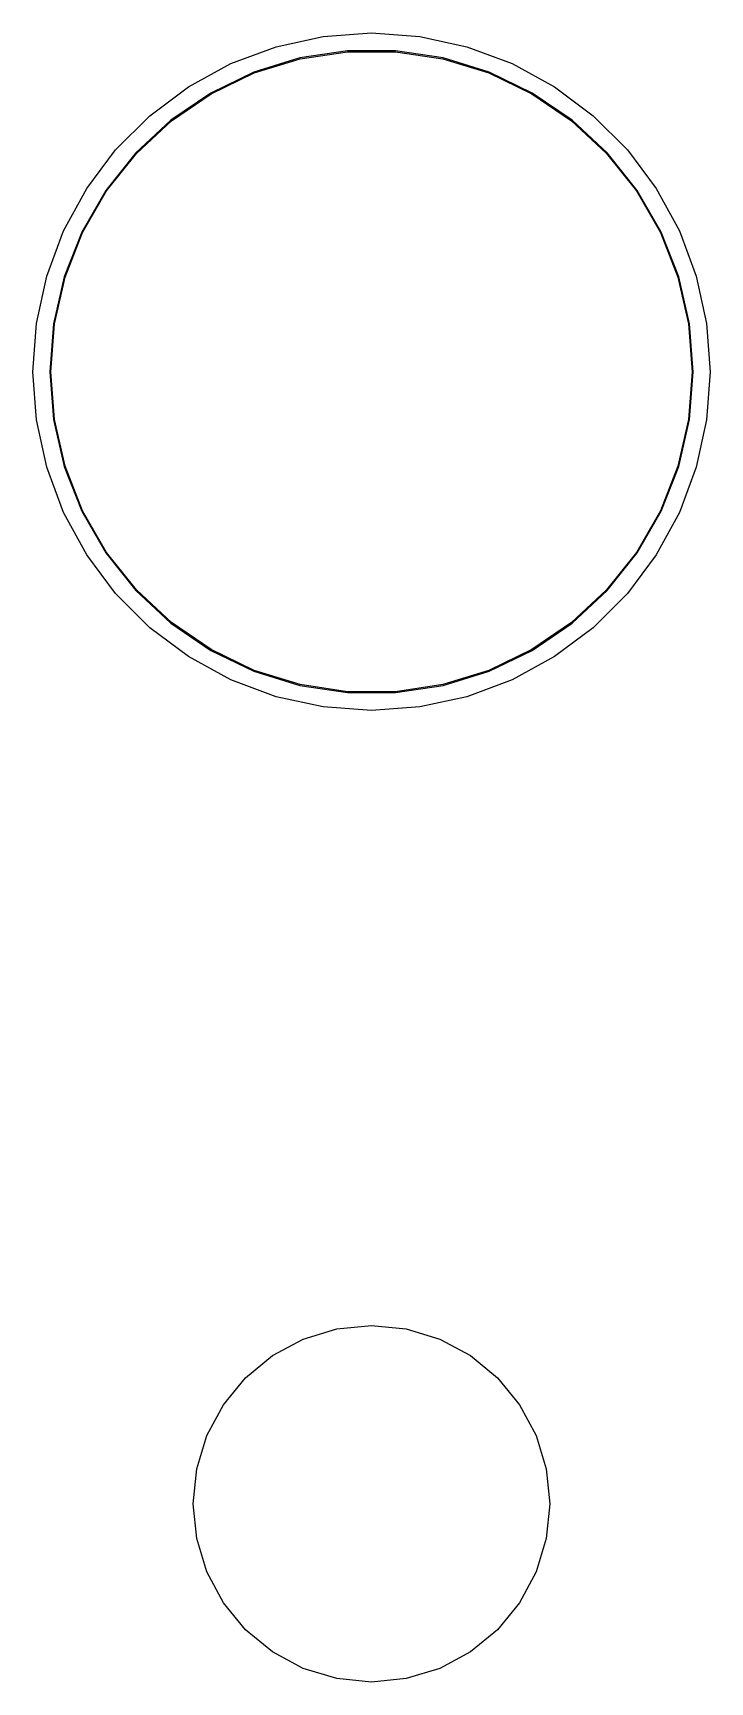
# Model space of a CAD drawing. Extents: x 107 to 207, y -142 to -86.
# Drawn here: x 125.25 to 129.05, y -104.95 to -95.7 of the extents above; entities that cross this region are included whole.
import ezdxf

# ---------------------------------------------------------------- set-up
doc = ezdxf.new("R2010")
doc.units = 0
doc.layers.add('BLACK', color=7, linetype='CONTINUOUS')

msp = doc.modelspace()

# ---------------------------------------------------------------- linework, layer by layer
at = {"layer": 'BLACK', "linetype": 'CONTINUOUS'}
for p, q in [((126.614708, -95.776963), (126.879602, -95.719339)), ((126.879602, -95.719339), (127.15, -95.7)), ((127.15, -95.7), (127.420398, -95.719339)), ((127.420398, -95.719339), (127.685292, -95.776963)), ((126.360711, -95.871699), (126.614708, -95.776963)), ((127.015109, -95.8), (126.748339, -95.840209)), ((126.749462, -95.84513), (127.015486, -95.805033)), ((127.284891, -95.8), (127.015109, -95.8)), ((127.015486, -95.805033), (127.284514, -95.805033)), ((127.284514, -95.805033), (127.550538, -95.84513)), ((127.551661, -95.840209), (127.284891, -95.8)), ((127.685292, -95.776963), (127.939289, -95.871699)), ((126.122782, -96.001618), (126.360711, -95.871699)), ((126.490542, -95.919729), (126.247477, -96.036783)), ((126.748339, -95.840209), (126.490542, -95.919729)), ((126.492386, -95.924427), (126.749462, -95.84513)), ((127.550538, -95.84513), (127.807614, -95.924427)), ((127.809458, -95.919729), (127.551661, -95.840209)), ((128.052524, -96.036783), (127.809458, -95.919729)), ((127.939289, -95.871699), (128.177218, -96.001618)), ((125.905765, -96.164076), (126.122782, -96.001618)), ((126.25, -96.041154), (126.492386, -95.924427)), ((127.807614, -95.924427), (128.05, -96.041154)), ((128.177218, -96.001618), (128.394235, -96.164076)), ((126.247477, -96.036783), (126.024572, -96.188757)), ((126.027718, -96.192703), (126.25, -96.041154)), ((128.05, -96.041154), (128.272282, -96.192703)), ((128.275428, -96.188757), (128.052524, -96.036783)), ((125.714076, -96.355765), (125.905765, -96.164076)), ((126.024572, -96.188757), (125.826807, -96.372256)), ((125.830507, -96.375689), (126.027718, -96.192703)), ((128.272282, -96.192703), (128.469493, -96.375689)), ((128.473193, -96.372256), (128.275428, -96.188757)), ((128.394235, -96.164076), (128.585924, -96.355765)), ((125.551618, -96.572782), (125.714076, -96.355765)), ((125.826807, -96.372256), (125.6586, -96.583181)), ((125.66277, -96.586024), (125.830507, -96.375689)), ((128.469493, -96.375689), (128.63723, -96.586024)), ((128.6414, -96.583181), (128.473193, -96.372256)), ((128.585924, -96.355765), (128.748382, -96.572782)), ((125.421699, -96.810711), (125.551618, -96.572782)), ((125.6586, -96.583181), (125.523709, -96.816819)), ((125.528256, -96.819009), (125.66277, -96.586024)), ((128.63723, -96.586024), (128.771744, -96.819009)), ((128.776291, -96.816819), (128.6414, -96.583181)), ((128.748382, -96.572782), (128.878301, -96.810711)), ((125.326963, -97.064708), (125.421699, -96.810711)), ((125.523709, -96.816819), (125.425146, -97.067953)), ((125.429969, -97.069441), (125.528256, -96.819009)), ((128.771744, -96.819009), (128.870031, -97.069441)), ((128.874854, -97.067953), (128.776291, -96.816819)), ((128.878301, -96.810711), (128.973037, -97.064708)), ((125.269339, -97.329602), (125.326963, -97.064708)), ((125.425146, -97.067953), (125.365114, -97.330972)), ((125.370105, -97.331724), (125.429969, -97.069441)), ((128.870031, -97.069441), (128.929895, -97.331724)), ((128.934886, -97.330972), (128.874854, -97.067953)), ((128.973037, -97.064708), (129.030661, -97.329602)), ((125.25, -97.6), (125.269339, -97.329602)), ((125.365114, -97.330972), (125.344953, -97.6)), ((125.35, -97.6), (125.370105, -97.331724)), ((128.929895, -97.331724), (128.95, -97.6)), ((128.955047, -97.6), (128.934886, -97.330972)), ((129.030661, -97.329602), (129.05, -97.6)), ((125.269339, -97.870398), (125.25, -97.6)), ((125.344953, -97.6), (125.365114, -97.869028)), ((125.370105, -97.868276), (125.35, -97.6)), ((128.95, -97.6), (128.929895, -97.868276)), ((128.934886, -97.869028), (128.955047, -97.6)), ((129.05, -97.6), (129.030661, -97.870398)), ((125.326963, -98.135292), (125.269339, -97.870398)), ((125.365114, -97.869028), (125.425146, -98.132047)), ((125.429969, -98.130559), (125.370105, -97.868276)), ((128.929895, -97.868276), (128.870031, -98.130559)), ((128.874854, -98.132047), (128.934886, -97.869028)), ((129.030661, -97.870398), (128.973037, -98.135292)), ((125.421699, -98.389289), (125.326963, -98.135292)), ((125.425146, -98.132047), (125.523709, -98.383181)), ((125.528256, -98.380991), (125.429969, -98.130559)), ((128.870031, -98.130559), (128.771744, -98.380991)), ((128.776291, -98.383181), (128.874854, -98.132047)), ((128.973037, -98.135292), (128.878301, -98.389289)), ((125.551618, -98.627218), (125.421699, -98.389289)), ((125.523709, -98.383181), (125.6586, -98.616819)), ((125.66277, -98.613976), (125.528256, -98.380991)), ((128.771744, -98.380991), (128.63723, -98.613976)), ((128.6414, -98.616819), (128.776291, -98.383181)), ((128.878301, -98.389289), (128.748382, -98.627218)), ((125.714076, -98.844235), (125.551618, -98.627218)), ((125.6586, -98.616819), (125.826807, -98.827744)), ((125.830507, -98.824311), (125.66277, -98.613976)), ((128.63723, -98.613976), (128.469493, -98.824311)), ((128.473193, -98.827744), (128.6414, -98.616819)), ((128.748382, -98.627218), (128.585924, -98.844235)), ((125.905765, -99.035924), (125.714076, -98.844235)), ((125.826807, -98.827744), (126.024572, -99.011243)), ((126.027718, -99.007297), (125.830507, -98.824311)), ((128.469493, -98.824311), (128.272282, -99.007297)), ((128.275428, -99.011243), (128.473193, -98.827744)), ((128.585924, -98.844235), (128.394235, -99.035924)), ((126.122782, -99.198382), (125.905765, -99.035924)), ((126.024572, -99.011243), (126.247477, -99.163217)), ((126.25, -99.158846), (126.027718, -99.007297)), ((128.272282, -99.007297), (128.05, -99.158846)), ((128.052524, -99.163217), (128.275428, -99.011243)), ((128.394235, -99.035924), (128.177218, -99.198382)), ((126.492386, -99.275573), (126.25, -99.158846)), ((128.05, -99.158846), (127.807614, -99.275573)), ((126.360711, -99.328301), (126.122782, -99.198382)), ((126.247477, -99.163217), (126.490542, -99.280271)), ((127.809458, -99.280271), (128.052524, -99.163217)), ((128.177218, -99.198382), (127.939289, -99.328301)), ((126.614708, -99.423037), (126.360711, -99.328301)), ((126.490542, -99.280271), (126.748339, -99.359791)), ((126.749462, -99.35487), (126.492386, -99.275573)), ((127.807614, -99.275573), (127.550538, -99.35487)), ((127.551661, -99.359791), (127.809458, -99.280271)), ((127.939289, -99.328301), (127.685292, -99.423037)), ((126.879602, -99.480661), (126.614708, -99.423037)), ((126.748339, -99.359791), (127.015109, -99.4)), ((127.015486, -99.394967), (126.749462, -99.35487)), ((127.015109, -99.4), (127.284891, -99.4)), ((127.284514, -99.394967), (127.015486, -99.394967)), ((127.550538, -99.35487), (127.284514, -99.394967)), ((127.284891, -99.4), (127.551661, -99.359791)), ((127.685292, -99.423037), (127.420398, -99.480661)), ((127.15, -99.5), (126.879602, -99.480661)), ((127.420398, -99.480661), (127.15, -99.5)), ((126.95491, -102.969215), (127.15, -102.95)), ((127.15, -102.95), (127.34509, -102.969215)), ((126.59443, -103.11853), (126.767317, -103.02612)), ((126.767317, -103.02612), (126.95491, -102.969215)), ((127.34509, -102.969215), (127.532683, -103.02612)), ((127.532683, -103.02612), (127.70557, -103.11853)), ((126.442893, -103.242893), (126.59443, -103.11853)), ((127.70557, -103.11853), (127.857107, -103.242893)), ((126.31853, -103.39443), (126.442893, -103.242893)), ((127.857107, -103.242893), (127.98147, -103.39443)), ((126.22612, -103.567317), (126.31853, -103.39443)), ((127.98147, -103.39443), (128.07388, -103.567317)), ((126.169215, -103.75491), (126.22612, -103.567317)), ((128.07388, -103.567317), (128.130785, -103.75491)), ((126.15, -103.95), (126.169215, -103.75491)), ((128.130785, -103.75491), (128.15, -103.95)), ((126.169215, -104.14509), (126.15, -103.95)), ((128.15, -103.95), (128.130785, -104.14509)), ((126.22612, -104.332683), (126.169215, -104.14509)), ((128.130785, -104.14509), (128.07388, -104.332683)), ((126.31853, -104.50557), (126.22612, -104.332683)), ((128.07388, -104.332683), (127.98147, -104.50557)), ((126.442893, -104.657107), (126.31853, -104.50557)), ((127.98147, -104.50557), (127.857107, -104.657107)), ((126.59443, -104.78147), (126.442893, -104.657107)), ((127.857107, -104.657107), (127.70557, -104.78147)), ((126.767317, -104.87388), (126.59443, -104.78147)), ((127.70557, -104.78147), (127.532683, -104.87388)), ((126.95491, -104.930785), (126.767317, -104.87388)), ((127.532683, -104.87388), (127.34509, -104.930785)), ((127.15, -104.95), (126.95491, -104.930785)), ((127.34509, -104.930785), (127.15, -104.95))]:
    msp.add_line(p, q, dxfattribs=at)

doc.saveas('drawing.dxf')
